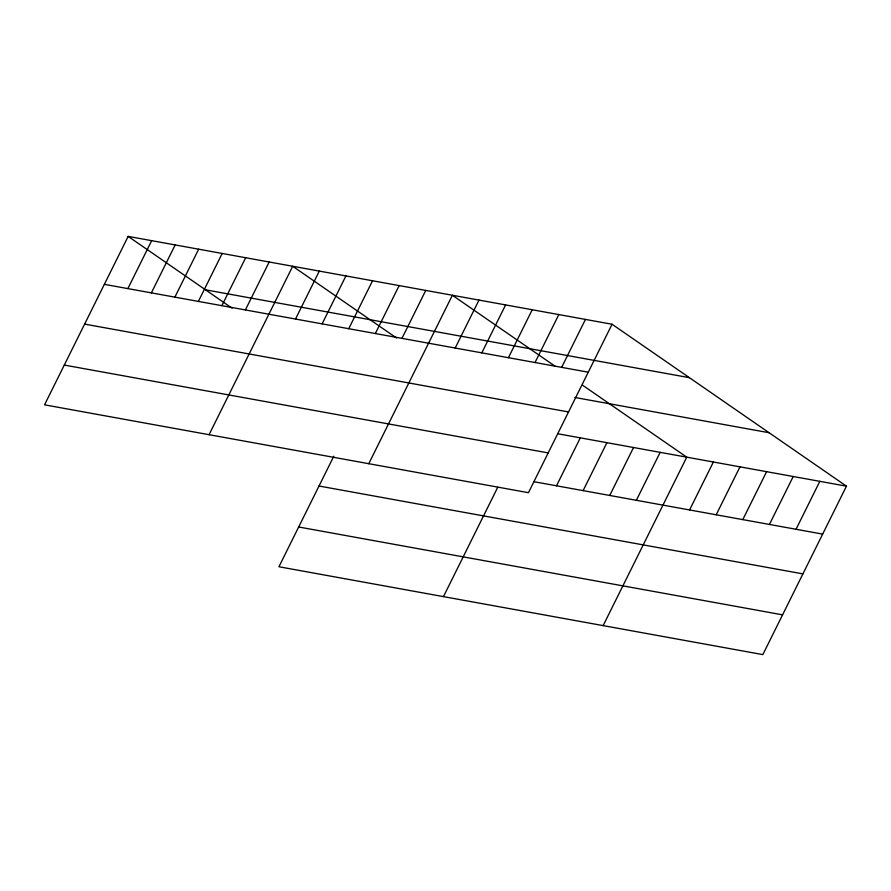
<?xml version="1.0" encoding="UTF-8"?>
<svg xmlns="http://www.w3.org/2000/svg" width="891" height="891" viewBox="0 0 891 891"><rect width="100%" height="100%" fill="white"/><g stroke="black" fill="none" stroke-linecap="round" stroke-linejoin="round"><path stroke-width="1.34" d="M612.061 324.246L128.159 236.393L44.55 404.826L528.452 492.69L612.061 324.246L846.45 486.174L762.841 654.607L278.939 566.754L333.813 456.203M127.87 288.606L151.67 240.659M151.37 292.872L175.171 244.925M174.881 297.137L198.671 249.19M198.381 301.403L222.182 253.456M221.881 305.669L245.682 257.722M245.393 309.934L269.182 261.999M209.073 434.697L292.694 266.264L396.606 338.045M295.511 319.034L319.301 271.098M322.119 323.867L345.92 275.92M348.737 328.701L372.538 280.754M375.345 333.535L399.146 285.588M401.964 338.368L425.764 290.421M368.763 463.699L452.383 295.255L555.182 366.279M455.19 348.025L478.99 300.089M481.808 352.858L505.609 304.911M508.427 357.692L532.228 309.745M535.034 362.526L558.835 314.579M443.462 596.625L497.724 487.31M561.653 367.359L585.454 319.412M556.507 485.795L580.308 437.849M583.115 490.629L606.916 442.682M609.734 495.463L633.534 447.516M636.352 500.285L660.153 452.35M603.151 625.616L686.761 457.172L582.848 385.391M689.578 509.953L713.379 462.006M716.197 514.786L739.987 466.839M742.804 519.62L766.605 471.673M769.423 524.454L793.224 476.507M796.031 529.276L819.831 481.34M205.509 289.82L689.411 377.684M104.37 284.34L588.272 372.193M574.818 397.464L769.1 432.736M84.623 324.101L568.525 411.954M557.677 433.739L846.45 486.174M64.286 365.065L548.188 452.918M533.887 481.686L822.649 534.11M319.011 486.018L802.914 573.882M298.674 526.993L782.576 614.846M128.159 236.393L232.072 308.175"/></g></svg>
